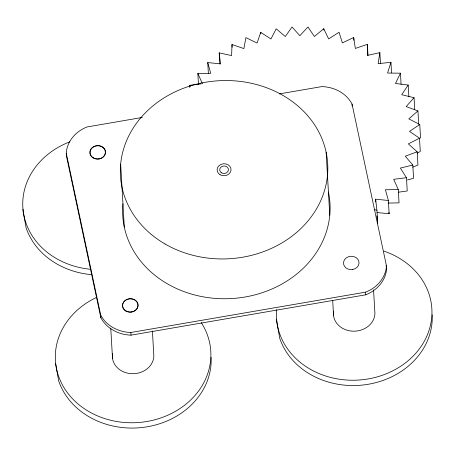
<?xml version="1.0" encoding="UTF-8"?>
<svg xmlns="http://www.w3.org/2000/svg" width="455" height="455" viewBox="0 0 455 455"><rect width="100%" height="100%" fill="white"/><g stroke="black" fill="none" stroke-linecap="round" stroke-linejoin="round"><path stroke-width="0.68" d="M368.015 55.493L367.367 44.323L355.338 48.446L353.694 37.492L342.365 42.918L339.072 32.265L328.629 38.908L323.744 28.739L314.377 36.48L307.972 26.97L299.845 35.678L292.036 26.993L285.279 36.519L276.202 28.802L270.935 38.982L260.743 32.373L257.058 43.032L245.927 37.634L243.88 48.594L231.999 44.505L231.623 55.578L219.196 52.865L219.845 64.036M367.367 44.323L367.327 55.396L379.857 52.649L378.139 63.643L390.947 62.324L391.55 72.794M390.947 62.324L387.575 73.062L400.445 73.181L401.088 84.357M400.445 73.181L395.48 83.47L408.192 85.04L408.88 96.909M408.192 85.04L401.72 94.708L414.056 97.694L414.744 109.564M414.056 97.694L406.184 106.572L417.935 110.923L418.702 124.192M417.935 110.923L408.8 118.869L419.766 124.511L420.528 137.774L419.419 138.57M419.766 124.511L409.523 131.376L419.51 138.218L420.272 151.481L417.229 153.142M419.51 138.218L408.34 143.888L417.178 151.805L417.94 165.068L412.719 167.167M417.178 151.805L405.263 156.19L412.804 165.046L413.572 178.314L407.401 179.998M412.804 165.046L400.36 168.066L406.474 177.717L407.236 190.981L398.313 192.215M142.307 117.453L87.11 126.939A35.029 30.093 -3.3 0 0 66.248 153.193L66.402 155.843L100.834 317.664A35.029 30.093 -3.3 0 0 131.006 335.147L365.769 294.8A35.029 30.093 -3.3 0 0 386.631 268.547L386.477 265.891L352.045 104.076A35.029 30.093 -3.3 0 0 321.873 86.592L279.251 93.918M66.248 153.193L100.68 315.008A35.029 30.093 -3.3 0 0 130.852 332.491L365.615 292.144A35.029 30.093 -3.3 0 0 386.477 265.891M189.78 87.434L189.655 85.335L201.144 83.856M406.474 177.717L393.7 179.321L398.284 189.599L399.052 202.862L388.104 203.055M198.488 84.63L197.845 73.46L210.722 73.3L207.747 62.574L220.51 63.859L219.196 52.865M398.284 189.599L385.408 189.758L388.382 200.484L389.144 213.748L377.019 212.542M388.382 200.484L375.62 199.193L375.779 201.986M374.147 209.664L376.933 210.187L377.695 223.456L376.928 215.88M189.655 85.335L190.298 86.427M202.429 83.737L197.845 73.46M388.826 212.394L389.144 213.748M386.039 265.765L386.631 268.547M55.629 363.67L58.672 380.886A77.822 66.845 -3.3 0 0 145.862 427.012A77.822 66.845 -3.3 0 0 211.131 357.323M375.62 199.193L376.933 210.187M379.857 52.649L380.499 63.819M373.555 289.841L374.772 310.913A20.759 17.83 -3.3 0 1 353.939 331.195A20.759 17.83 -3.3 0 1 333.629 311.14M353.694 37.492L353.853 40.285M365.615 292.144L365.769 294.8M352.045 104.076L352.159 106.06M323.744 28.739L323.823 30.138M326.138 152.203L329.773 215.238M332.679 300.351L333.566 315.798M260.743 32.373L260.829 33.767M231.999 44.505L232.158 47.297M207.747 62.574L208.396 73.744M152.402 330.967L153.699 353.438A20.759 17.83 -3.3 0 1 132.871 373.726A20.759 17.83 -3.3 0 1 112.556 353.671M130.852 332.491L131.006 335.147M120.66 164.05L124.295 227.085M110.758 328.129L112.499 358.324M100.68 315.008L100.834 317.664M66.402 155.843A35.029 30.093 -3.3 0 1 66.612 153.773M328.43 191.999A103.797 89.157 -3.3 0 1 231.493 298.554A103.797 89.157 -3.3 0 1 122.952 203.846M201.246 322.606A77.822 66.845 -3.3 0 1 170.289 414.056A77.822 66.845 -3.3 0 1 64.604 388.621A77.822 66.845 -3.3 0 1 96.54 297.405M91.836 274.678A77.822 66.845 -3.3 0 1 26.1 227.813L23.057 210.597A77.822 66.845 -3.3 0 1 23.04 209.209M90.829 269.309A77.822 66.845 -3.3 0 1 23.512 213.395A77.822 66.845 -3.3 0 1 69.678 141.88M432.204 314.792A77.822 66.845 -3.3 0 1 366.935 384.486A77.822 66.845 -3.3 0 1 279.745 338.355L276.703 321.139A77.822 66.845 -3.3 0 1 276.685 319.751M383.884 251.103A77.822 66.845 -3.3 0 1 428.798 331.103A77.822 66.845 -3.3 0 1 340.221 379.356A77.822 66.845 -3.3 0 1 276.6 309.548M99.014 158.966L96.983 159.079A7.786 6.688 -3.3 0 1 90.858 149.194A7.786 6.688 -3.3 0 1 103.968 148.438A7.786 6.688 -3.3 0 1 99.014 158.966M352.659 269.508L350.629 269.622A7.786 6.688 -3.3 0 1 344.503 259.737A7.786 6.688 -3.3 0 1 357.613 258.98A7.786 6.688 -3.3 0 1 352.659 269.508M131.586 312.033L129.561 312.153A7.786 6.688 -3.3 0 1 123.43 302.268A7.786 6.688 -3.3 0 1 136.54 301.511A7.786 6.688 -3.3 0 1 131.586 312.033M93.372 157.874A7.786 6.688 -3.3 0 0 105.554 152.732A7.786 6.688 -3.3 0 0 94.469 146.305A7.786 6.688 -3.3 0 0 93.372 157.874M125.95 310.941A7.786 6.688 -3.3 0 0 138.127 305.8A7.786 6.688 -3.3 0 0 127.042 299.379A7.786 6.688 -3.3 0 0 125.95 310.941M165.057 243.999A103.797 89.157 -3.3 0 0 327.475 175.442A103.797 89.157 -3.3 0 0 179.668 89.8A103.797 89.157 -3.3 0 0 165.057 243.999M221.585 172.872A4.368 3.748 -3.3 0 0 228.416 169.988A4.368 3.748 -3.3 0 0 222.199 166.382A4.368 3.748 -3.3 0 0 221.585 172.872M220.101 174.743A6.984 6 -3.3 0 0 231.026 170.13A6.984 6 -3.3 0 0 221.079 164.369A6.984 6 -3.3 0 0 220.101 174.743"/></g></svg>
